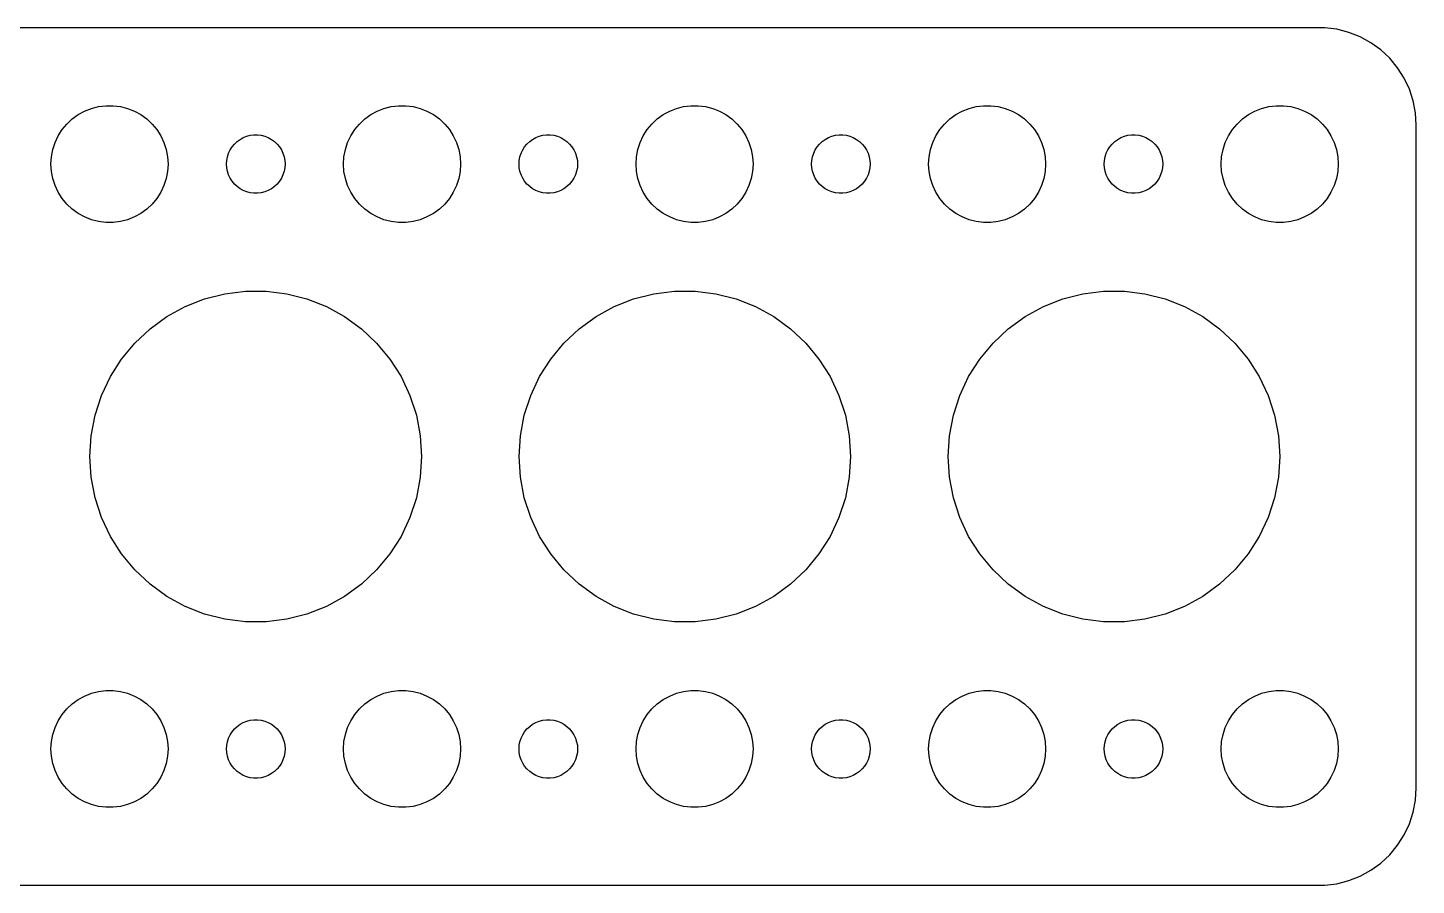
# Model space of a CAD drawing. Header units: metres. Extents: x -60 to 60, y -22 to 22.
# Drawn here: x -11.7 to 59.5, y -22 to 22 of the extents above; entities that cross this region are included whole.
import ezdxf

# ---------------------------------------------------------------- set-up
doc = ezdxf.new("R2010")
doc.units = ezdxf.units.M

msp = doc.modelspace()

# ---------------------------------------------------------------- linework, layer by layer
for p, q in [((54.8139, 21.9901), (-54.8139, 21.9901)), ((55.4369, 21.9114), (54.8139, 21.9901)), ((56.0451, 21.7553), (55.4369, 21.9114)), ((56.6289, 21.5241), (56.0451, 21.7553)), ((57.1791, 21.2216), (56.6289, 21.5241)), ((57.6871, 20.8526), (57.1791, 21.2216)), ((58.1448, 20.4227), (57.6871, 20.8526)), ((58.5451, 19.9389), (58.1448, 20.4227)), ((58.8815, 19.4088), (58.5451, 19.9389)), ((59.1489, 18.8406), (58.8815, 19.4088)), ((59.3429, 18.2434), (59.1489, 18.8406)), ((-8.77733, 17.7145), (-8.42705, 17.8532)), ((-8.42705, 17.8532), (-8.06213, 17.9469)), ((-8.06213, 17.9469), (-7.68837, 17.9941)), ((-7.68837, 17.9941), (-7.31161, 17.9941)), ((-7.31161, 17.9941), (-6.93785, 17.9469)), ((-6.93785, 17.9469), (-6.57294, 17.8532)), ((-6.57294, 17.8532), (-6.22266, 17.7145)), ((6.22266, 17.7145), (6.57294, 17.8532)), ((6.57294, 17.8532), (6.93785, 17.9469)), ((6.93785, 17.9469), (7.31161, 17.9941)), ((7.31161, 17.9941), (7.68837, 17.9941)), ((7.68837, 17.9941), (8.06213, 17.9469)), ((8.06213, 17.9469), (8.42705, 17.8532)), ((8.42705, 17.8532), (8.77733, 17.7145)), ((21.2227, 17.7145), (21.5729, 17.8532)), ((21.5729, 17.8532), (21.9379, 17.9469)), ((21.9379, 17.9469), (22.3116, 17.9941)), ((22.3116, 17.9941), (22.6884, 17.9941)), ((22.6884, 17.9941), (23.0621, 17.9469)), ((23.0621, 17.9469), (23.427, 17.8532)), ((23.427, 17.8532), (23.7773, 17.7145)), ((36.2227, 17.7145), (36.5729, 17.8532)), ((36.5729, 17.8532), (36.9379, 17.9469)), ((36.9379, 17.9469), (37.3116, 17.9941)), ((37.3116, 17.9941), (37.6884, 17.9941)), ((37.6884, 17.9941), (38.0621, 17.9469)), ((38.0621, 17.9469), (38.427, 17.8532)), ((38.427, 17.8532), (38.7773, 17.7145)), ((51.2227, 17.7145), (51.5729, 17.8532)), ((51.5729, 17.8532), (51.9379, 17.9469)), ((51.9379, 17.9469), (52.3116, 17.9941)), ((52.3116, 17.9941), (52.6884, 17.9941)), ((52.6884, 17.9941), (53.0621, 17.9469)), ((53.0621, 17.9469), (53.427, 17.8532)), ((53.427, 17.8532), (53.7773, 17.7145)), ((59.4606, 17.6267), (59.3429, 18.2434)), ((-9.6869, 17.0536), (-9.41226, 17.3115)), ((-9.41226, 17.3115), (-9.10747, 17.533)), ((-9.10747, 17.533), (-8.77733, 17.7145)), ((-6.22266, 17.7145), (-5.89252, 17.533)), ((-5.89252, 17.533), (-5.58772, 17.3115)), ((-5.58772, 17.3115), (-5.31308, 17.0536)), ((5.31308, 17.0536), (5.58772, 17.3115)), ((5.58772, 17.3115), (5.89252, 17.533)), ((5.89252, 17.533), (6.22266, 17.7145)), ((8.77733, 17.7145), (9.10747, 17.533)), ((9.10747, 17.533), (9.41226, 17.3115)), ((9.41226, 17.3115), (9.6869, 17.0536)), ((20.3131, 17.0536), (20.5877, 17.3115)), ((20.5877, 17.3115), (20.8925, 17.533)), ((20.8925, 17.533), (21.2227, 17.7145)), ((23.7773, 17.7145), (24.1075, 17.533)), ((24.1075, 17.533), (24.4123, 17.3115)), ((24.4123, 17.3115), (24.6869, 17.0536)), ((35.3131, 17.0536), (35.5877, 17.3115)), ((35.5877, 17.3115), (35.8925, 17.533)), ((35.8925, 17.533), (36.2227, 17.7145)), ((38.7773, 17.7145), (39.1075, 17.533)), ((39.1075, 17.533), (39.4123, 17.3115)), ((39.4123, 17.3115), (39.6869, 17.0536)), ((50.3131, 17.0536), (50.5877, 17.3115)), ((50.5877, 17.3115), (50.8925, 17.533)), ((50.8925, 17.533), (51.2227, 17.7145)), ((53.7773, 17.7145), (54.1075, 17.533)), ((54.1075, 17.533), (54.4123, 17.3115)), ((54.4123, 17.3115), (54.6869, 17.0536)), ((59.5, 17), (59.4606, 17.6267)), ((-10.2893, 16.1044), (-10.1289, 16.4453)), ((-10.1289, 16.4453), (-9.92705, 16.7634)), ((-9.92705, 16.7634), (-9.6869, 17.0536)), ((-5.31308, 17.0536), (-5.07294, 16.7634)), ((-5.07294, 16.7634), (-4.87108, 16.4453)), ((-4.87108, 16.4453), (-4.71066, 16.1044)), ((-0.63866, 16.3572), (-0.46352, 16.4266)), ((-0.46352, 16.4266), (-0.28107, 16.4734)), ((-0.28107, 16.4734), (-0.09418, 16.497)), ((-0.09418, 16.497), (0.09418, 16.497)), ((0.09418, 16.497), (0.28107, 16.4734)), ((0.28107, 16.4734), (0.46352, 16.4266)), ((0.46352, 16.4266), (0.63866, 16.3572)), ((4.71066, 16.1044), (4.87108, 16.4453)), ((4.87108, 16.4453), (5.07294, 16.7634)), ((5.07294, 16.7634), (5.31308, 17.0536)), ((9.6869, 17.0536), (9.92705, 16.7634)), ((9.92705, 16.7634), (10.1289, 16.4453)), ((10.1289, 16.4453), (10.2893, 16.1044)), ((14.3613, 16.3572), (14.5365, 16.4266)), ((14.5365, 16.4266), (14.7189, 16.4734)), ((14.7189, 16.4734), (14.9058, 16.497)), ((14.9058, 16.497), (15.0942, 16.497)), ((15.0942, 16.497), (15.2811, 16.4734)), ((15.2811, 16.4734), (15.4635, 16.4266)), ((15.4635, 16.4266), (15.6387, 16.3572)), ((19.7107, 16.1044), (19.8711, 16.4453)), ((19.8711, 16.4453), (20.0729, 16.7634)), ((20.0729, 16.7634), (20.3131, 17.0536)), ((24.6869, 17.0536), (24.927, 16.7634)), ((24.927, 16.7634), (25.1289, 16.4453)), ((25.1289, 16.4453), (25.2893, 16.1044)), ((29.3613, 16.3572), (29.5365, 16.4266)), ((29.5365, 16.4266), (29.7189, 16.4734)), ((29.7189, 16.4734), (29.9058, 16.497)), ((29.9058, 16.497), (30.0942, 16.497)), ((30.0942, 16.497), (30.2811, 16.4734)), ((30.2811, 16.4734), (30.4635, 16.4266)), ((30.4635, 16.4266), (30.6387, 16.3572)), ((34.7107, 16.1044), (34.8711, 16.4453)), ((34.8711, 16.4453), (35.0729, 16.7634)), ((35.0729, 16.7634), (35.3131, 17.0536)), ((39.6869, 17.0536), (39.927, 16.7634)), ((39.927, 16.7634), (40.1289, 16.4453)), ((40.1289, 16.4453), (40.2893, 16.1044)), ((44.3613, 16.3572), (44.5365, 16.4266)), ((44.5365, 16.4266), (44.7189, 16.4734)), ((44.7189, 16.4734), (44.9058, 16.497)), ((44.9058, 16.497), (45.0942, 16.497)), ((45.0942, 16.497), (45.2811, 16.4734)), ((45.2811, 16.4734), (45.4635, 16.4266)), ((45.4635, 16.4266), (45.6387, 16.3572)), ((49.7107, 16.1044), (49.8711, 16.4453)), ((49.8711, 16.4453), (50.0729, 16.7634)), ((50.0729, 16.7634), (50.3131, 17.0536)), ((54.6869, 17.0536), (54.927, 16.7634)), ((54.927, 16.7634), (55.1289, 16.4453)), ((55.1289, 16.4453), (55.2893, 16.1044)), ((59.5, -17), (59.5, 17)), ((-10.4763, 15.376), (-10.4057, 15.7461)), ((-10.4057, 15.7461), (-10.2893, 16.1044)), ((-4.71066, 16.1044), (-4.59424, 15.7461)), ((-4.59424, 15.7461), (-4.52365, 15.376)), ((-1.39465, 15.5522), (-1.31445, 15.7226)), ((-1.31445, 15.7226), (-1.21352, 15.8817)), ((-1.21352, 15.8817), (-1.09344, 16.0268)), ((-1.09344, 16.0268), (-0.95613, 16.1558)), ((-0.95613, 16.1558), (-0.80373, 16.2665)), ((-0.80373, 16.2665), (-0.63866, 16.3572)), ((0.63866, 16.3572), (0.80373, 16.2665)), ((0.80373, 16.2665), (0.95613, 16.1558)), ((0.95613, 16.1558), (1.09344, 16.0268)), ((1.09344, 16.0268), (1.21352, 15.8817)), ((1.21352, 15.8817), (1.31445, 15.7226)), ((1.31445, 15.7226), (1.39465, 15.5522)), ((4.52365, 15.376), (4.59424, 15.7461)), ((4.59424, 15.7461), (4.71066, 16.1044)), ((10.2893, 16.1044), (10.4057, 15.7461)), ((10.4057, 15.7461), (10.4763, 15.376)), ((13.6053, 15.5522), (13.6855, 15.7226)), ((13.6855, 15.7226), (13.7865, 15.8817)), ((13.7865, 15.8817), (13.9065, 16.0268)), ((13.9065, 16.0268), (14.0439, 16.1558)), ((14.0439, 16.1558), (14.1963, 16.2665)), ((14.1963, 16.2665), (14.3613, 16.3572)), ((15.6387, 16.3572), (15.8037, 16.2665)), ((15.8037, 16.2665), (15.9561, 16.1558)), ((15.9561, 16.1558), (16.0934, 16.0268)), ((16.0934, 16.0268), (16.2135, 15.8817)), ((16.2135, 15.8817), (16.3145, 15.7226)), ((16.3145, 15.7226), (16.3947, 15.5522)), ((19.5237, 15.376), (19.5942, 15.7461)), ((19.5942, 15.7461), (19.7107, 16.1044)), ((25.2893, 16.1044), (25.4057, 15.7461)), ((25.4057, 15.7461), (25.4763, 15.376)), ((28.6053, 15.5522), (28.6855, 15.7226)), ((28.6855, 15.7226), (28.7865, 15.8817)), ((28.7865, 15.8817), (28.9065, 16.0268)), ((28.9065, 16.0268), (29.0439, 16.1558)), ((29.0439, 16.1558), (29.1963, 16.2665)), ((29.1963, 16.2665), (29.3613, 16.3572)), ((30.6387, 16.3572), (30.8037, 16.2665)), ((30.8037, 16.2665), (30.9561, 16.1558)), ((30.9561, 16.1558), (31.0934, 16.0268)), ((31.0934, 16.0268), (31.2135, 15.8817)), ((31.2135, 15.8817), (31.3145, 15.7226)), ((31.3145, 15.7226), (31.3947, 15.5522)), ((34.5237, 15.376), (34.5942, 15.7461)), ((34.5942, 15.7461), (34.7107, 16.1044)), ((40.2893, 16.1044), (40.4057, 15.7461)), ((40.4057, 15.7461), (40.4763, 15.376)), ((43.6053, 15.5522), (43.6855, 15.7226)), ((43.6855, 15.7226), (43.7865, 15.8817)), ((43.7865, 15.8817), (43.9065, 16.0268)), ((43.9065, 16.0268), (44.0439, 16.1558)), ((44.0439, 16.1558), (44.1963, 16.2665)), ((44.1963, 16.2665), (44.3613, 16.3572)), ((45.6387, 16.3572), (45.8037, 16.2665)), ((45.8037, 16.2665), (45.9561, 16.1558)), ((45.9561, 16.1558), (46.0934, 16.0268)), ((46.0934, 16.0268), (46.2135, 15.8817)), ((46.2135, 15.8817), (46.3145, 15.7226)), ((46.3145, 15.7226), (46.3947, 15.5522)), ((49.5237, 15.376), (49.5942, 15.7461)), ((49.5942, 15.7461), (49.7107, 16.1044)), ((55.2893, 16.1044), (55.4057, 15.7461)), ((55.4057, 15.7461), (55.4763, 15.376)), ((-10.5, 15), (-10.4763, 15.376)), ((-10.4763, 14.624), (-10.5, 15)), ((-4.52365, 15.376), (-4.5, 15)), ((-4.5, 15), (-4.52365, 14.624)), ((-1.5, 15), (-1.48816, 15.188)), ((-1.48816, 14.812), (-1.5, 15)), ((-1.48816, 15.188), (-1.45287, 15.373)), ((-1.45287, 15.373), (-1.39465, 15.5522)), ((1.39465, 15.5522), (1.45287, 15.373)), ((1.45287, 15.373), (1.48816, 15.188)), ((1.48816, 15.188), (1.5, 15)), ((1.5, 15), (1.48816, 14.812)), ((4.5, 15), (4.52365, 15.376)), ((4.52365, 14.624), (4.5, 15)), ((10.4763, 15.376), (10.5, 15)), ((10.5, 15), (10.4763, 14.624)), ((13.5, 15), (13.5118, 15.188)), ((13.5118, 14.812), (13.5, 15)), ((13.5118, 15.188), (13.5471, 15.373)), ((13.5471, 15.373), (13.6053, 15.5522)), ((16.3947, 15.5522), (16.4529, 15.373)), ((16.4529, 15.373), (16.4882, 15.188)), ((16.4882, 15.188), (16.5, 15)), ((16.5, 15), (16.4882, 14.812)), ((19.5, 15), (19.5237, 15.376)), ((19.5237, 14.624), (19.5, 15)), ((25.4763, 15.376), (25.5, 15)), ((25.5, 15), (25.4763, 14.624)), ((28.5, 15), (28.5118, 15.188)), ((28.5118, 14.812), (28.5, 15)), ((28.5118, 15.188), (28.5471, 15.373)), ((28.5471, 15.373), (28.6053, 15.5522)), ((31.3947, 15.5522), (31.4529, 15.373)), ((31.4529, 15.373), (31.4882, 15.188)), ((31.4882, 15.188), (31.5, 15)), ((31.5, 15), (31.4882, 14.812)), ((34.5, 15), (34.5237, 15.376)), ((34.5237, 14.624), (34.5, 15)), ((40.4763, 15.376), (40.5, 15)), ((40.5, 15), (40.4763, 14.624)), ((43.5, 15), (43.5118, 15.188)), ((43.5118, 14.812), (43.5, 15)), ((43.5118, 15.188), (43.5471, 15.373)), ((43.5471, 15.373), (43.6053, 15.5522)), ((46.3947, 15.5522), (46.4529, 15.373)), ((46.4529, 15.373), (46.4882, 15.188)), ((46.4882, 15.188), (46.5, 15)), ((46.5, 15), (46.4882, 14.812)), ((49.5, 15), (49.5237, 15.376)), ((49.5237, 14.624), (49.5, 15)), ((55.4763, 15.376), (55.5, 15)), ((55.5, 15), (55.4763, 14.624)), ((-10.4057, 14.2539), (-10.4763, 14.624)), ((-10.2893, 13.8956), (-10.4057, 14.2539)), ((-4.59424, 14.2539), (-4.71066, 13.8956)), ((-4.52365, 14.624), (-4.59424, 14.2539)), ((-1.45287, 14.627), (-1.48816, 14.812)), ((-1.39465, 14.4478), (-1.45287, 14.627)), ((-1.31445, 14.2774), (-1.39465, 14.4478)), ((-1.21352, 14.1183), (-1.31445, 14.2774)), ((1.31445, 14.2774), (1.21352, 14.1183)), ((1.39465, 14.4478), (1.31445, 14.2774)), ((1.45287, 14.627), (1.39465, 14.4478)), ((1.48816, 14.812), (1.45287, 14.627)), ((4.59424, 14.2539), (4.52365, 14.624)), ((4.71066, 13.8956), (4.59424, 14.2539)), ((10.4057, 14.2539), (10.2893, 13.8956)), ((10.4763, 14.624), (10.4057, 14.2539)), ((13.5471, 14.627), (13.5118, 14.812)), ((13.6053, 14.4478), (13.5471, 14.627)), ((13.6855, 14.2774), (13.6053, 14.4478)), ((13.7865, 14.1183), (13.6855, 14.2774)), ((16.3145, 14.2774), (16.2135, 14.1183)), ((16.3947, 14.4478), (16.3145, 14.2774)), ((16.4529, 14.627), (16.3947, 14.4478)), ((16.4882, 14.812), (16.4529, 14.627)), ((19.5942, 14.2539), (19.5237, 14.624)), ((19.7107, 13.8956), (19.5942, 14.2539)), ((25.4057, 14.2539), (25.2893, 13.8956)), ((25.4763, 14.624), (25.4057, 14.2539)), ((28.5471, 14.627), (28.5118, 14.812)), ((28.6053, 14.4478), (28.5471, 14.627)), ((28.6855, 14.2774), (28.6053, 14.4478)), ((28.7865, 14.1183), (28.6855, 14.2774)), ((31.3145, 14.2774), (31.2135, 14.1183)), ((31.3947, 14.4478), (31.3145, 14.2774)), ((31.4529, 14.627), (31.3947, 14.4478)), ((31.4882, 14.812), (31.4529, 14.627)), ((34.5942, 14.2539), (34.5237, 14.624)), ((34.7107, 13.8956), (34.5942, 14.2539)), ((40.4057, 14.2539), (40.2893, 13.8956)), ((40.4763, 14.624), (40.4057, 14.2539)), ((43.5471, 14.627), (43.5118, 14.812)), ((43.6053, 14.4478), (43.5471, 14.627)), ((43.6855, 14.2774), (43.6053, 14.4478)), ((43.7865, 14.1183), (43.6855, 14.2774)), ((46.3145, 14.2774), (46.2135, 14.1183)), ((46.3947, 14.4478), (46.3145, 14.2774)), ((46.4529, 14.627), (46.3947, 14.4478)), ((46.4882, 14.812), (46.4529, 14.627)), ((49.5942, 14.2539), (49.5237, 14.624)), ((49.7107, 13.8956), (49.5942, 14.2539)), ((55.4057, 14.2539), (55.2893, 13.8956)), ((55.4763, 14.624), (55.4057, 14.2539)), ((-10.1289, 13.5547), (-10.2893, 13.8956)), ((-9.92705, 13.2366), (-10.1289, 13.5547)), ((-4.87108, 13.5547), (-5.07294, 13.2366)), ((-4.71066, 13.8956), (-4.87108, 13.5547)), ((-1.09344, 13.9732), (-1.21352, 14.1183)), ((-0.95613, 13.8442), (-1.09344, 13.9732)), ((-0.80373, 13.7335), (-0.95613, 13.8442)), ((-0.63866, 13.6427), (-0.80373, 13.7335)), ((-0.46352, 13.5734), (-0.63866, 13.6427)), ((-0.28107, 13.5266), (-0.46352, 13.5734)), ((-0.09418, 13.5029), (-0.28107, 13.5266)), ((0.28107, 13.5266), (0.09418, 13.5029)), ((0.46352, 13.5734), (0.28107, 13.5266)), ((0.63866, 13.6427), (0.46352, 13.5734)), ((0.80373, 13.7335), (0.63866, 13.6427)), ((0.95613, 13.8442), (0.80373, 13.7335)), ((1.09344, 13.9732), (0.95613, 13.8442)), ((1.21352, 14.1183), (1.09344, 13.9732)), ((4.87108, 13.5547), (4.71066, 13.8956)), ((5.07294, 13.2366), (4.87108, 13.5547)), ((10.1289, 13.5547), (9.92705, 13.2366)), ((10.2893, 13.8956), (10.1289, 13.5547)), ((13.9065, 13.9732), (13.7865, 14.1183)), ((14.0439, 13.8442), (13.9065, 13.9732)), ((14.1963, 13.7335), (14.0439, 13.8442)), ((14.3613, 13.6427), (14.1963, 13.7335)), ((14.5365, 13.5734), (14.3613, 13.6427)), ((14.7189, 13.5266), (14.5365, 13.5734)), ((14.9058, 13.5029), (14.7189, 13.5266)), ((15.2811, 13.5266), (15.0942, 13.5029)), ((15.4635, 13.5734), (15.2811, 13.5266)), ((15.6387, 13.6427), (15.4635, 13.5734)), ((15.8037, 13.7335), (15.6387, 13.6427)), ((15.9561, 13.8442), (15.8037, 13.7335)), ((16.0934, 13.9732), (15.9561, 13.8442)), ((16.2135, 14.1183), (16.0934, 13.9732)), ((19.8711, 13.5547), (19.7107, 13.8956)), ((20.0729, 13.2366), (19.8711, 13.5547)), ((25.1289, 13.5547), (24.927, 13.2366)), ((25.2893, 13.8956), (25.1289, 13.5547)), ((28.9065, 13.9732), (28.7865, 14.1183)), ((29.0439, 13.8442), (28.9065, 13.9732)), ((29.1963, 13.7335), (29.0439, 13.8442)), ((29.3613, 13.6427), (29.1963, 13.7335)), ((29.5365, 13.5734), (29.3613, 13.6427)), ((29.7189, 13.5266), (29.5365, 13.5734)), ((29.9058, 13.5029), (29.7189, 13.5266)), ((30.2811, 13.5266), (30.0942, 13.5029)), ((30.4635, 13.5734), (30.2811, 13.5266)), ((30.6387, 13.6427), (30.4635, 13.5734)), ((30.8037, 13.7335), (30.6387, 13.6427)), ((30.9561, 13.8442), (30.8037, 13.7335)), ((31.0934, 13.9732), (30.9561, 13.8442)), ((31.2135, 14.1183), (31.0934, 13.9732)), ((34.8711, 13.5547), (34.7107, 13.8956)), ((35.0729, 13.2366), (34.8711, 13.5547)), ((40.1289, 13.5547), (39.927, 13.2366)), ((40.2893, 13.8956), (40.1289, 13.5547)), ((43.9065, 13.9732), (43.7865, 14.1183)), ((44.0439, 13.8442), (43.9065, 13.9732)), ((44.1963, 13.7335), (44.0439, 13.8442)), ((44.3613, 13.6427), (44.1963, 13.7335)), ((44.5365, 13.5734), (44.3613, 13.6427)), ((44.7189, 13.5266), (44.5365, 13.5734)), ((44.9058, 13.5029), (44.7189, 13.5266)), ((45.2811, 13.5266), (45.0942, 13.5029)), ((45.4635, 13.5734), (45.2811, 13.5266)), ((45.6387, 13.6427), (45.4635, 13.5734)), ((45.8037, 13.7335), (45.6387, 13.6427)), ((45.9561, 13.8442), (45.8037, 13.7335)), ((46.0934, 13.9732), (45.9561, 13.8442)), ((46.2135, 14.1183), (46.0934, 13.9732)), ((49.8711, 13.5547), (49.7107, 13.8956)), ((50.0729, 13.2366), (49.8711, 13.5547)), ((55.1289, 13.5547), (54.927, 13.2366)), ((55.2893, 13.8956), (55.1289, 13.5547)), ((-9.6869, 12.9464), (-9.92705, 13.2366)), ((-9.41226, 12.6884), (-9.6869, 12.9464)), ((-5.31308, 12.9464), (-5.58772, 12.6884)), ((-5.07294, 13.2366), (-5.31308, 12.9464)), ((0.09418, 13.5029), (-0.09418, 13.5029)), ((5.31308, 12.9464), (5.07294, 13.2366)), ((5.58772, 12.6884), (5.31308, 12.9464)), ((9.6869, 12.9464), (9.41226, 12.6884)), ((9.92705, 13.2366), (9.6869, 12.9464)), ((15.0942, 13.5029), (14.9058, 13.5029)), ((20.3131, 12.9464), (20.0729, 13.2366)), ((20.5877, 12.6884), (20.3131, 12.9464)), ((24.6869, 12.9464), (24.4123, 12.6884)), ((24.927, 13.2366), (24.6869, 12.9464)), ((30.0942, 13.5029), (29.9058, 13.5029)), ((35.3131, 12.9464), (35.0729, 13.2366)), ((35.5877, 12.6884), (35.3131, 12.9464)), ((39.6869, 12.9464), (39.4123, 12.6884)), ((39.927, 13.2366), (39.6869, 12.9464)), ((45.0942, 13.5029), (44.9058, 13.5029)), ((50.3131, 12.9464), (50.0729, 13.2366)), ((50.5877, 12.6884), (50.3131, 12.9464)), ((54.6869, 12.9464), (54.4123, 12.6884)), ((54.927, 13.2366), (54.6869, 12.9464)), ((-9.10747, 12.467), (-9.41226, 12.6884)), ((-8.77733, 12.2855), (-9.10747, 12.467)), ((-8.42705, 12.1468), (-8.77733, 12.2855)), ((-8.06213, 12.0531), (-8.42705, 12.1468)), ((-6.57294, 12.1468), (-6.93785, 12.0531)), ((-6.22266, 12.2855), (-6.57294, 12.1468)), ((-5.89252, 12.467), (-6.22266, 12.2855)), ((-5.58772, 12.6884), (-5.89252, 12.467)), ((5.89252, 12.467), (5.58772, 12.6884)), ((6.22266, 12.2855), (5.89252, 12.467)), ((6.57294, 12.1468), (6.22266, 12.2855)), ((6.93785, 12.0531), (6.57294, 12.1468)), ((8.42705, 12.1468), (8.06213, 12.0531)), ((8.77733, 12.2855), (8.42705, 12.1468)), ((9.10747, 12.467), (8.77733, 12.2855)), ((9.41226, 12.6884), (9.10747, 12.467)), ((20.8925, 12.467), (20.5877, 12.6884)), ((21.2227, 12.2855), (20.8925, 12.467)), ((21.5729, 12.1468), (21.2227, 12.2855)), ((21.9379, 12.0531), (21.5729, 12.1468)), ((23.427, 12.1468), (23.0621, 12.0531)), ((23.7773, 12.2855), (23.427, 12.1468)), ((24.1075, 12.467), (23.7773, 12.2855)), ((24.4123, 12.6884), (24.1075, 12.467)), ((35.8925, 12.467), (35.5877, 12.6884)), ((36.2227, 12.2855), (35.8925, 12.467)), ((36.5729, 12.1468), (36.2227, 12.2855)), ((36.9379, 12.0531), (36.5729, 12.1468)), ((38.427, 12.1468), (38.0621, 12.0531)), ((38.7773, 12.2855), (38.427, 12.1468)), ((39.1075, 12.467), (38.7773, 12.2855)), ((39.4123, 12.6884), (39.1075, 12.467)), ((50.8925, 12.467), (50.5877, 12.6884)), ((51.2227, 12.2855), (50.8925, 12.467)), ((51.5729, 12.1468), (51.2227, 12.2855)), ((51.9379, 12.0531), (51.5729, 12.1468)), ((53.427, 12.1468), (53.0621, 12.0531)), ((53.7773, 12.2855), (53.427, 12.1468)), ((54.1075, 12.467), (53.7773, 12.2855)), ((54.4123, 12.6884), (54.1075, 12.467)), ((-7.68837, 12.0059), (-8.06213, 12.0531)), ((-7.31161, 12.0059), (-7.68837, 12.0059)), ((-6.93785, 12.0531), (-7.31161, 12.0059)), ((7.31161, 12.0059), (6.93785, 12.0531)), ((7.68837, 12.0059), (7.31161, 12.0059)), ((8.06213, 12.0531), (7.68837, 12.0059)), ((22.3116, 12.0059), (21.9379, 12.0531)), ((22.6884, 12.0059), (22.3116, 12.0059)), ((23.0621, 12.0531), (22.6884, 12.0059)), ((37.3116, 12.0059), (36.9379, 12.0531)), ((37.6884, 12.0059), (37.3116, 12.0059)), ((38.0621, 12.0531), (37.6884, 12.0059)), ((52.3116, 12.0059), (51.9379, 12.0531)), ((52.6884, 12.0059), (52.3116, 12.0059)), ((53.0621, 12.0531), (52.6884, 12.0059)), ((-3.61911, 7.69102), (-2.62663, 8.08397)), ((-2.62663, 8.08397), (-1.59273, 8.34944)), ((-1.59273, 8.34944), (-0.53371, 8.48322)), ((-0.53371, 8.48322), (0.53371, 8.48322)), ((0.53371, 8.48322), (1.59273, 8.34944)), ((1.59273, 8.34944), (2.62663, 8.08397)), ((2.62663, 8.08397), (3.61911, 7.69102)), ((18.3809, 7.69102), (19.3734, 8.08397)), ((19.3734, 8.08397), (20.4073, 8.34944)), ((20.4073, 8.34944), (21.4663, 8.48322)), ((21.4663, 8.48322), (22.5337, 8.48322)), ((22.5337, 8.48322), (23.5927, 8.34944)), ((23.5927, 8.34944), (24.6266, 8.08397)), ((24.6266, 8.08397), (25.6191, 7.69102)), ((40.3809, 7.69102), (41.3734, 8.08397)), ((41.3734, 8.08397), (42.4073, 8.34944)), ((42.4073, 8.34944), (43.4663, 8.48322)), ((43.4663, 8.48322), (44.5337, 8.48322)), ((44.5337, 8.48322), (45.5927, 8.34944)), ((45.5927, 8.34944), (46.6266, 8.08397)), ((46.6266, 8.08397), (47.6191, 7.69102)), ((-5.41809, 6.54936), (-4.55452, 7.17677)), ((-4.55452, 7.17677), (-3.61911, 7.69102)), ((3.61911, 7.69102), (4.55452, 7.17677)), ((4.55452, 7.17677), (5.41809, 6.54936)), ((16.5819, 6.54936), (17.4455, 7.17677)), ((17.4455, 7.17677), (18.3809, 7.69102)), ((25.6191, 7.69102), (26.5545, 7.17677)), ((26.5545, 7.17677), (27.4181, 6.54936)), ((38.5819, 6.54936), (39.4455, 7.17677)), ((39.4455, 7.17677), (40.3809, 7.69102)), ((47.6191, 7.69102), (48.5545, 7.17677)), ((48.5545, 7.17677), (49.4181, 6.54936)), ((-6.19623, 5.81865), (-5.41809, 6.54936)), ((5.41809, 6.54936), (6.19623, 5.81865)), ((15.8038, 5.81865), (16.5819, 6.54936)), ((27.4181, 6.54936), (28.1962, 5.81865)), ((37.8038, 5.81865), (38.5819, 6.54936)), ((49.4181, 6.54936), (50.1962, 5.81865)), ((-6.87663, 4.99617), (-6.19623, 5.81865)), ((6.19623, 5.81865), (6.87663, 4.99617)), ((15.1234, 4.99617), (15.8038, 5.81865)), ((28.1962, 5.81865), (28.8766, 4.99617)), ((37.1234, 4.99617), (37.8038, 5.81865)), ((50.1962, 5.81865), (50.8766, 4.99617)), ((-7.44859, 4.09489), (-6.87663, 4.99617)), ((6.87663, 4.99617), (7.44859, 4.09489)), ((14.5514, 4.09489), (15.1234, 4.99617)), ((28.8766, 4.99617), (29.4486, 4.09489)), ((36.5514, 4.09489), (37.1234, 4.99617)), ((50.8766, 4.99617), (51.4486, 4.09489)), ((-7.90309, 3.12904), (-7.44859, 4.09489)), ((7.44859, 4.09489), (7.90309, 3.12904)), ((14.0969, 3.12904), (14.5514, 4.09489)), ((29.4486, 4.09489), (29.9031, 3.12904)), ((36.0969, 3.12904), (36.5514, 4.09489)), ((51.4486, 4.09489), (51.9031, 3.12904)), ((-8.23296, 2.11386), (-7.90309, 3.12904)), ((7.90309, 3.12904), (8.23296, 2.11386)), ((13.767, 2.11386), (14.0969, 3.12904)), ((29.9031, 3.12904), (30.233, 2.11386)), ((35.767, 2.11386), (36.0969, 3.12904)), ((51.9031, 3.12904), (52.233, 2.11386)), ((-8.43297, 1.06532), (-8.23296, 2.11386)), ((8.23296, 2.11386), (8.43297, 1.06532)), ((13.567, 1.06532), (13.767, 2.11386)), ((30.233, 2.11386), (30.433, 1.06532)), ((35.567, 1.06532), (35.767, 2.11386)), ((52.233, 2.11386), (52.433, 1.06532)), ((-8.5, 0), (-8.43297, 1.06532)), ((8.43297, 1.06532), (8.5, 0)), ((13.5, 0), (13.567, 1.06532)), ((30.433, 1.06532), (30.5, 0)), ((35.5, 0), (35.567, 1.06532)), ((52.433, 1.06532), (52.5, 0)), ((-8.43297, -1.06532), (-8.5, 0)), ((8.5, 0), (8.43297, -1.06532)), ((13.567, -1.06532), (13.5, 0)), ((30.5, 0), (30.433, -1.06532)), ((35.567, -1.06532), (35.5, 0)), ((52.5, 0), (52.433, -1.06532)), ((-8.23296, -2.11386), (-8.43297, -1.06532)), ((8.43297, -1.06532), (8.23296, -2.11386)), ((13.767, -2.11386), (13.567, -1.06532)), ((30.433, -1.06532), (30.233, -2.11386)), ((35.767, -2.11386), (35.567, -1.06532)), ((52.433, -1.06532), (52.233, -2.11386)), ((-7.90309, -3.12904), (-8.23296, -2.11386)), ((8.23296, -2.11386), (7.90309, -3.12904)), ((14.0969, -3.12904), (13.767, -2.11386)), ((30.233, -2.11386), (29.9031, -3.12904)), ((36.0969, -3.12904), (35.767, -2.11386)), ((52.233, -2.11386), (51.9031, -3.12904)), ((-7.44859, -4.09489), (-7.90309, -3.12904)), ((7.90309, -3.12904), (7.44859, -4.09489)), ((14.5514, -4.09489), (14.0969, -3.12904)), ((29.9031, -3.12904), (29.4486, -4.09489)), ((36.5514, -4.09489), (36.0969, -3.12904)), ((51.9031, -3.12904), (51.4486, -4.09489)), ((-6.87663, -4.99617), (-7.44859, -4.09489)), ((7.44859, -4.09489), (6.87663, -4.99617)), ((15.1234, -4.99617), (14.5514, -4.09489)), ((29.4486, -4.09489), (28.8766, -4.99617)), ((37.1234, -4.99617), (36.5514, -4.09489)), ((51.4486, -4.09489), (50.8766, -4.99617)), ((-6.19623, -5.81865), (-6.87663, -4.99617)), ((6.87663, -4.99617), (6.19623, -5.81865)), ((15.8038, -5.81865), (15.1234, -4.99617)), ((28.8766, -4.99617), (28.1962, -5.81865)), ((37.8038, -5.81865), (37.1234, -4.99617)), ((50.8766, -4.99617), (50.1962, -5.81865)), ((-5.41809, -6.54936), (-6.19623, -5.81865)), ((6.19623, -5.81865), (5.41809, -6.54936)), ((16.5819, -6.54936), (15.8038, -5.81865)), ((28.1962, -5.81865), (27.4181, -6.54936)), ((38.5819, -6.54936), (37.8038, -5.81865)), ((50.1962, -5.81865), (49.4181, -6.54936)), ((-4.55452, -7.17677), (-5.41809, -6.54936)), ((5.41809, -6.54936), (4.55452, -7.17677)), ((17.4455, -7.17677), (16.5819, -6.54936)), ((27.4181, -6.54936), (26.5545, -7.17677)), ((39.4455, -7.17677), (38.5819, -6.54936)), ((49.4181, -6.54936), (48.5545, -7.17677)), ((-3.61911, -7.69102), (-4.55452, -7.17677)), ((-2.62663, -8.08397), (-3.61911, -7.69102)), ((3.61911, -7.69102), (2.62663, -8.08397)), ((4.55452, -7.17677), (3.61911, -7.69102)), ((18.3809, -7.69102), (17.4455, -7.17677)), ((19.3734, -8.08397), (18.3809, -7.69102)), ((25.6191, -7.69102), (24.6266, -8.08397)), ((26.5545, -7.17677), (25.6191, -7.69102)), ((40.3809, -7.69102), (39.4455, -7.17677)), ((41.3734, -8.08397), (40.3809, -7.69102)), ((47.6191, -7.69102), (46.6266, -8.08397)), ((48.5545, -7.17677), (47.6191, -7.69102)), ((-1.59273, -8.34944), (-2.62663, -8.08397)), ((-0.53371, -8.48322), (-1.59273, -8.34944)), ((0.53371, -8.48322), (-0.53371, -8.48322)), ((1.59273, -8.34944), (0.53371, -8.48322)), ((2.62663, -8.08397), (1.59273, -8.34944)), ((20.4073, -8.34944), (19.3734, -8.08397)), ((21.4663, -8.48322), (20.4073, -8.34944)), ((22.5337, -8.48322), (21.4663, -8.48322)), ((23.5927, -8.34944), (22.5337, -8.48322)), ((24.6266, -8.08397), (23.5927, -8.34944)), ((42.4073, -8.34944), (41.3734, -8.08397)), ((43.4663, -8.48322), (42.4073, -8.34944)), ((44.5337, -8.48322), (43.4663, -8.48322)), ((45.5927, -8.34944), (44.5337, -8.48322)), ((46.6266, -8.08397), (45.5927, -8.34944)), ((-8.42705, -12.1468), (-8.06213, -12.0531)), ((-8.06213, -12.0531), (-7.68837, -12.0059)), ((-7.68837, -12.0059), (-7.31161, -12.0059)), ((-7.31161, -12.0059), (-6.93785, -12.0531)), ((-6.93785, -12.0531), (-6.57294, -12.1468)), ((6.57294, -12.1468), (6.93785, -12.0531)), ((6.93785, -12.0531), (7.31161, -12.0059)), ((7.31161, -12.0059), (7.68837, -12.0059)), ((7.68837, -12.0059), (8.06213, -12.0531)), ((8.06213, -12.0531), (8.42705, -12.1468)), ((21.5729, -12.1468), (21.9379, -12.0531)), ((21.9379, -12.0531), (22.3116, -12.0059)), ((22.3116, -12.0059), (22.6884, -12.0059)), ((22.6884, -12.0059), (23.0621, -12.0531)), ((23.0621, -12.0531), (23.427, -12.1468)), ((36.5729, -12.1468), (36.9379, -12.0531)), ((36.9379, -12.0531), (37.3116, -12.0059)), ((37.3116, -12.0059), (37.6884, -12.0059)), ((37.6884, -12.0059), (38.0621, -12.0531)), ((38.0621, -12.0531), (38.427, -12.1468)), ((51.5729, -12.1468), (51.9379, -12.0531)), ((51.9379, -12.0531), (52.3116, -12.0059)), ((52.3116, -12.0059), (52.6884, -12.0059)), ((52.6884, -12.0059), (53.0621, -12.0531)), ((53.0621, -12.0531), (53.427, -12.1468)), ((-9.6869, -12.9464), (-9.41226, -12.6884)), ((-9.41226, -12.6884), (-9.10747, -12.467)), ((-9.10747, -12.467), (-8.77733, -12.2855)), ((-8.77733, -12.2855), (-8.42705, -12.1468)), ((-6.57294, -12.1468), (-6.22266, -12.2855)), ((-6.22266, -12.2855), (-5.89252, -12.467)), ((-5.89252, -12.467), (-5.58772, -12.6884)), ((-5.58772, -12.6884), (-5.31308, -12.9464)), ((5.31308, -12.9464), (5.58772, -12.6884)), ((5.58772, -12.6884), (5.89252, -12.467)), ((5.89252, -12.467), (6.22266, -12.2855)), ((6.22266, -12.2855), (6.57294, -12.1468)), ((8.42705, -12.1468), (8.77733, -12.2855)), ((8.77733, -12.2855), (9.10747, -12.467)), ((9.10747, -12.467), (9.41226, -12.6884)), ((9.41226, -12.6884), (9.6869, -12.9464)), ((20.3131, -12.9464), (20.5877, -12.6884)), ((20.5877, -12.6884), (20.8925, -12.467)), ((20.8925, -12.467), (21.2227, -12.2855)), ((21.2227, -12.2855), (21.5729, -12.1468)), ((23.427, -12.1468), (23.7773, -12.2855)), ((23.7773, -12.2855), (24.1075, -12.467)), ((24.1075, -12.467), (24.4123, -12.6884)), ((24.4123, -12.6884), (24.6869, -12.9464)), ((35.3131, -12.9464), (35.5877, -12.6884)), ((35.5877, -12.6884), (35.8925, -12.467)), ((35.8925, -12.467), (36.2227, -12.2855)), ((36.2227, -12.2855), (36.5729, -12.1468)), ((38.427, -12.1468), (38.7773, -12.2855)), ((38.7773, -12.2855), (39.1075, -12.467)), ((39.1075, -12.467), (39.4123, -12.6884)), ((39.4123, -12.6884), (39.6869, -12.9464)), ((50.3131, -12.9464), (50.5877, -12.6884)), ((50.5877, -12.6884), (50.8925, -12.467)), ((50.8925, -12.467), (51.2227, -12.2855)), ((51.2227, -12.2855), (51.5729, -12.1468)), ((53.427, -12.1468), (53.7773, -12.2855)), ((53.7773, -12.2855), (54.1075, -12.467)), ((54.1075, -12.467), (54.4123, -12.6884)), ((54.4123, -12.6884), (54.6869, -12.9464)), ((-10.1289, -13.5547), (-9.92705, -13.2366)), ((-9.92705, -13.2366), (-9.6869, -12.9464)), ((-5.31308, -12.9464), (-5.07294, -13.2366)), ((-5.07294, -13.2366), (-4.87108, -13.5547)), ((-0.28107, -13.5266), (-0.09418, -13.5029)), ((-0.09418, -13.5029), (0.09418, -13.5029)), ((0.09418, -13.5029), (0.28107, -13.5266)), ((4.87108, -13.5547), (5.07294, -13.2366)), ((5.07294, -13.2366), (5.31308, -12.9464)), ((9.6869, -12.9464), (9.92705, -13.2366)), ((9.92705, -13.2366), (10.1289, -13.5547)), ((14.7189, -13.5266), (14.9058, -13.5029)), ((14.9058, -13.5029), (15.0942, -13.5029)), ((15.0942, -13.5029), (15.2811, -13.5266)), ((19.8711, -13.5547), (20.0729, -13.2366)), ((20.0729, -13.2366), (20.3131, -12.9464)), ((24.6869, -12.9464), (24.927, -13.2366)), ((24.927, -13.2366), (25.1289, -13.5547)), ((29.7189, -13.5266), (29.9058, -13.5029)), ((29.9058, -13.5029), (30.0942, -13.5029)), ((30.0942, -13.5029), (30.2811, -13.5266)), ((34.8711, -13.5547), (35.0729, -13.2366)), ((35.0729, -13.2366), (35.3131, -12.9464)), ((39.6869, -12.9464), (39.927, -13.2366)), ((39.927, -13.2366), (40.1289, -13.5547)), ((44.7189, -13.5266), (44.9058, -13.5029)), ((44.9058, -13.5029), (45.0942, -13.5029)), ((45.0942, -13.5029), (45.2811, -13.5266)), ((49.8711, -13.5547), (50.0729, -13.2366)), ((50.0729, -13.2366), (50.3131, -12.9464)), ((54.6869, -12.9464), (54.927, -13.2366)), ((54.927, -13.2366), (55.1289, -13.5547)), ((-10.4057, -14.2539), (-10.2893, -13.8956)), ((-10.2893, -13.8956), (-10.1289, -13.5547)), ((-4.87108, -13.5547), (-4.71066, -13.8956)), ((-4.71066, -13.8956), (-4.59424, -14.2539)), ((-1.31445, -14.2774), (-1.21352, -14.1183)), ((-1.21352, -14.1183), (-1.09344, -13.9732)), ((-1.09344, -13.9732), (-0.95613, -13.8442)), ((-0.95613, -13.8442), (-0.80373, -13.7335)), ((-0.80373, -13.7335), (-0.63866, -13.6427)), ((-0.63866, -13.6427), (-0.46352, -13.5734)), ((-0.46352, -13.5734), (-0.28107, -13.5266)), ((0.28107, -13.5266), (0.46352, -13.5734)), ((0.46352, -13.5734), (0.63866, -13.6427)), ((0.63866, -13.6427), (0.80373, -13.7335)), ((0.80373, -13.7335), (0.95613, -13.8442)), ((0.95613, -13.8442), (1.09344, -13.9732)), ((1.09344, -13.9732), (1.21352, -14.1183)), ((1.21352, -14.1183), (1.31445, -14.2774)), ((4.59424, -14.2539), (4.71066, -13.8956)), ((4.71066, -13.8956), (4.87108, -13.5547)), ((10.1289, -13.5547), (10.2893, -13.8956)), ((10.2893, -13.8956), (10.4057, -14.2539)), ((13.6855, -14.2774), (13.7865, -14.1183)), ((13.7865, -14.1183), (13.9065, -13.9732)), ((13.9065, -13.9732), (14.0439, -13.8442)), ((14.0439, -13.8442), (14.1963, -13.7335)), ((14.1963, -13.7335), (14.3613, -13.6427)), ((14.3613, -13.6427), (14.5365, -13.5734)), ((14.5365, -13.5734), (14.7189, -13.5266)), ((15.2811, -13.5266), (15.4635, -13.5734)), ((15.4635, -13.5734), (15.6387, -13.6427)), ((15.6387, -13.6427), (15.8037, -13.7335)), ((15.8037, -13.7335), (15.9561, -13.8442)), ((15.9561, -13.8442), (16.0934, -13.9732)), ((16.0934, -13.9732), (16.2135, -14.1183)), ((16.2135, -14.1183), (16.3145, -14.2774)), ((19.5942, -14.2539), (19.7107, -13.8956)), ((19.7107, -13.8956), (19.8711, -13.5547)), ((25.1289, -13.5547), (25.2893, -13.8956)), ((25.2893, -13.8956), (25.4057, -14.2539)), ((28.6855, -14.2774), (28.7865, -14.1183)), ((28.7865, -14.1183), (28.9065, -13.9732)), ((28.9065, -13.9732), (29.0439, -13.8442)), ((29.0439, -13.8442), (29.1963, -13.7335)), ((29.1963, -13.7335), (29.3613, -13.6427)), ((29.3613, -13.6427), (29.5365, -13.5734)), ((29.5365, -13.5734), (29.7189, -13.5266)), ((30.2811, -13.5266), (30.4635, -13.5734)), ((30.4635, -13.5734), (30.6387, -13.6427)), ((30.6387, -13.6427), (30.8037, -13.7335)), ((30.8037, -13.7335), (30.9561, -13.8442)), ((30.9561, -13.8442), (31.0934, -13.9732)), ((31.0934, -13.9732), (31.2135, -14.1183)), ((31.2135, -14.1183), (31.3145, -14.2774)), ((34.5942, -14.2539), (34.7107, -13.8956)), ((34.7107, -13.8956), (34.8711, -13.5547)), ((40.1289, -13.5547), (40.2893, -13.8956)), ((40.2893, -13.8956), (40.4057, -14.2539)), ((43.6855, -14.2774), (43.7865, -14.1183)), ((43.7865, -14.1183), (43.9065, -13.9732)), ((43.9065, -13.9732), (44.0439, -13.8442)), ((44.0439, -13.8442), (44.1963, -13.7335)), ((44.1963, -13.7335), (44.3613, -13.6427)), ((44.3613, -13.6427), (44.5365, -13.5734)), ((44.5365, -13.5734), (44.7189, -13.5266)), ((45.2811, -13.5266), (45.4635, -13.5734)), ((45.4635, -13.5734), (45.6387, -13.6427)), ((45.6387, -13.6427), (45.8037, -13.7335)), ((45.8037, -13.7335), (45.9561, -13.8442)), ((45.9561, -13.8442), (46.0934, -13.9732)), ((46.0934, -13.9732), (46.2135, -14.1183)), ((46.2135, -14.1183), (46.3145, -14.2774)), ((49.5942, -14.2539), (49.7107, -13.8956)), ((49.7107, -13.8956), (49.8711, -13.5547)), ((55.1289, -13.5547), (55.2893, -13.8956)), ((55.2893, -13.8956), (55.4057, -14.2539)), ((-10.5, -15), (-10.4763, -14.624)), ((-10.4763, -14.624), (-10.4057, -14.2539)), ((-4.59424, -14.2539), (-4.52365, -14.624)), ((-4.52365, -14.624), (-4.5, -15)), ((-1.5, -15), (-1.48816, -14.812)), ((-1.48816, -14.812), (-1.45287, -14.627)), ((-1.45287, -14.627), (-1.39465, -14.4478)), ((-1.39465, -14.4478), (-1.31445, -14.2774)), ((1.31445, -14.2774), (1.39465, -14.4478)), ((1.39465, -14.4478), (1.45287, -14.627)), ((1.45287, -14.627), (1.48816, -14.812)), ((1.48816, -14.812), (1.5, -15)), ((4.5, -15), (4.52365, -14.624)), ((4.52365, -14.624), (4.59424, -14.2539)), ((10.4057, -14.2539), (10.4763, -14.624)), ((10.4763, -14.624), (10.5, -15)), ((13.5, -15), (13.5118, -14.812)), ((13.5118, -14.812), (13.5471, -14.627)), ((13.5471, -14.627), (13.6053, -14.4478)), ((13.6053, -14.4478), (13.6855, -14.2774)), ((16.3145, -14.2774), (16.3947, -14.4478)), ((16.3947, -14.4478), (16.4529, -14.627)), ((16.4529, -14.627), (16.4882, -14.812)), ((16.4882, -14.812), (16.5, -15)), ((19.5, -15), (19.5237, -14.624)), ((19.5237, -14.624), (19.5942, -14.2539)), ((25.4057, -14.2539), (25.4763, -14.624)), ((25.4763, -14.624), (25.5, -15)), ((28.5, -15), (28.5118, -14.812)), ((28.5118, -14.812), (28.5471, -14.627)), ((28.5471, -14.627), (28.6053, -14.4478)), ((28.6053, -14.4478), (28.6855, -14.2774)), ((31.3145, -14.2774), (31.3947, -14.4478)), ((31.3947, -14.4478), (31.4529, -14.627)), ((31.4529, -14.627), (31.4882, -14.812)), ((31.4882, -14.812), (31.5, -15)), ((34.5, -15), (34.5237, -14.624)), ((34.5237, -14.624), (34.5942, -14.2539)), ((40.4057, -14.2539), (40.4763, -14.624)), ((40.4763, -14.624), (40.5, -15)), ((43.5, -15), (43.5118, -14.812)), ((43.5118, -14.812), (43.5471, -14.627)), ((43.5471, -14.627), (43.6053, -14.4478)), ((43.6053, -14.4478), (43.6855, -14.2774)), ((46.3145, -14.2774), (46.3947, -14.4478)), ((46.3947, -14.4478), (46.4529, -14.627)), ((46.4529, -14.627), (46.4882, -14.812)), ((46.4882, -14.812), (46.5, -15)), ((49.5, -15), (49.5237, -14.624)), ((49.5237, -14.624), (49.5942, -14.2539)), ((55.4057, -14.2539), (55.4763, -14.624)), ((55.4763, -14.624), (55.5, -15)), ((-10.4763, -15.376), (-10.5, -15)), ((-10.4057, -15.7461), (-10.4763, -15.376)), ((-4.52365, -15.376), (-4.59424, -15.7461)), ((-4.5, -15), (-4.52365, -15.376)), ((-1.48816, -15.188), (-1.5, -15)), ((-1.45287, -15.373), (-1.48816, -15.188)), ((-1.39465, -15.5522), (-1.45287, -15.373)), ((-1.31445, -15.7226), (-1.39465, -15.5522)), ((1.39465, -15.5522), (1.31445, -15.7226)), ((1.45287, -15.373), (1.39465, -15.5522)), ((1.48816, -15.188), (1.45287, -15.373)), ((1.5, -15), (1.48816, -15.188)), ((4.52365, -15.376), (4.5, -15)), ((4.59424, -15.7461), (4.52365, -15.376)), ((10.4763, -15.376), (10.4057, -15.7461)), ((10.5, -15), (10.4763, -15.376)), ((13.5118, -15.188), (13.5, -15)), ((13.5471, -15.373), (13.5118, -15.188)), ((13.6053, -15.5522), (13.5471, -15.373)), ((13.6855, -15.7226), (13.6053, -15.5522)), ((16.3947, -15.5522), (16.3145, -15.7226)), ((16.4529, -15.373), (16.3947, -15.5522)), ((16.4882, -15.188), (16.4529, -15.373)), ((16.5, -15), (16.4882, -15.188)), ((19.5237, -15.376), (19.5, -15)), ((19.5942, -15.7461), (19.5237, -15.376)), ((25.4763, -15.376), (25.4057, -15.7461)), ((25.5, -15), (25.4763, -15.376)), ((28.5118, -15.188), (28.5, -15)), ((28.5471, -15.373), (28.5118, -15.188)), ((28.6053, -15.5522), (28.5471, -15.373)), ((28.6855, -15.7226), (28.6053, -15.5522)), ((31.3947, -15.5522), (31.3145, -15.7226)), ((31.4529, -15.373), (31.3947, -15.5522)), ((31.4882, -15.188), (31.4529, -15.373)), ((31.5, -15), (31.4882, -15.188)), ((34.5237, -15.376), (34.5, -15)), ((34.5942, -15.7461), (34.5237, -15.376)), ((40.4763, -15.376), (40.4057, -15.7461)), ((40.5, -15), (40.4763, -15.376)), ((43.5118, -15.188), (43.5, -15)), ((43.5471, -15.373), (43.5118, -15.188)), ((43.6053, -15.5522), (43.5471, -15.373)), ((43.6855, -15.7226), (43.6053, -15.5522)), ((46.3947, -15.5522), (46.3145, -15.7226)), ((46.4529, -15.373), (46.3947, -15.5522)), ((46.4882, -15.188), (46.4529, -15.373)), ((46.5, -15), (46.4882, -15.188)), ((49.5237, -15.376), (49.5, -15)), ((49.5942, -15.7461), (49.5237, -15.376)), ((55.4763, -15.376), (55.4057, -15.7461)), ((55.5, -15), (55.4763, -15.376)), ((-10.2893, -16.1044), (-10.4057, -15.7461)), ((-10.1289, -16.4453), (-10.2893, -16.1044)), ((-4.71066, -16.1044), (-4.87108, -16.4453)), ((-4.59424, -15.7461), (-4.71066, -16.1044)), ((-1.21352, -15.8817), (-1.31445, -15.7226)), ((-1.09344, -16.0268), (-1.21352, -15.8817)), ((-0.95613, -16.1558), (-1.09344, -16.0268)), ((-0.80373, -16.2665), (-0.95613, -16.1558)), ((-0.63866, -16.3572), (-0.80373, -16.2665)), ((-0.46352, -16.4266), (-0.63866, -16.3572)), ((0.63866, -16.3572), (0.46352, -16.4266)), ((0.80373, -16.2665), (0.63866, -16.3572)), ((0.95613, -16.1558), (0.80373, -16.2665)), ((1.09344, -16.0268), (0.95613, -16.1558)), ((1.21352, -15.8817), (1.09344, -16.0268)), ((1.31445, -15.7226), (1.21352, -15.8817)), ((4.71066, -16.1044), (4.59424, -15.7461)), ((4.87108, -16.4453), (4.71066, -16.1044)), ((10.2893, -16.1044), (10.1289, -16.4453)), ((10.4057, -15.7461), (10.2893, -16.1044)), ((13.7865, -15.8817), (13.6855, -15.7226)), ((13.9065, -16.0268), (13.7865, -15.8817)), ((14.0439, -16.1558), (13.9065, -16.0268)), ((14.1963, -16.2665), (14.0439, -16.1558)), ((14.3613, -16.3572), (14.1963, -16.2665)), ((14.5365, -16.4266), (14.3613, -16.3572)), ((15.6387, -16.3572), (15.4635, -16.4266)), ((15.8037, -16.2665), (15.6387, -16.3572)), ((15.9561, -16.1558), (15.8037, -16.2665)), ((16.0934, -16.0268), (15.9561, -16.1558)), ((16.2135, -15.8817), (16.0934, -16.0268)), ((16.3145, -15.7226), (16.2135, -15.8817)), ((19.7107, -16.1044), (19.5942, -15.7461)), ((19.8711, -16.4453), (19.7107, -16.1044)), ((25.2893, -16.1044), (25.1289, -16.4453)), ((25.4057, -15.7461), (25.2893, -16.1044)), ((28.7865, -15.8817), (28.6855, -15.7226)), ((28.9065, -16.0268), (28.7865, -15.8817)), ((29.0439, -16.1558), (28.9065, -16.0268)), ((29.1963, -16.2665), (29.0439, -16.1558)), ((29.3613, -16.3572), (29.1963, -16.2665)), ((29.5365, -16.4266), (29.3613, -16.3572)), ((30.6387, -16.3572), (30.4635, -16.4266)), ((30.8037, -16.2665), (30.6387, -16.3572)), ((30.9561, -16.1558), (30.8037, -16.2665)), ((31.0934, -16.0268), (30.9561, -16.1558)), ((31.2135, -15.8817), (31.0934, -16.0268)), ((31.3145, -15.7226), (31.2135, -15.8817)), ((34.7107, -16.1044), (34.5942, -15.7461)), ((34.8711, -16.4453), (34.7107, -16.1044)), ((40.2893, -16.1044), (40.1289, -16.4453)), ((40.4057, -15.7461), (40.2893, -16.1044)), ((43.7865, -15.8817), (43.6855, -15.7226)), ((43.9065, -16.0268), (43.7865, -15.8817)), ((44.0439, -16.1558), (43.9065, -16.0268)), ((44.1963, -16.2665), (44.0439, -16.1558)), ((44.3613, -16.3572), (44.1963, -16.2665)), ((44.5365, -16.4266), (44.3613, -16.3572)), ((45.6387, -16.3572), (45.4635, -16.4266)), ((45.8037, -16.2665), (45.6387, -16.3572)), ((45.9561, -16.1558), (45.8037, -16.2665)), ((46.0934, -16.0268), (45.9561, -16.1558)), ((46.2135, -15.8817), (46.0934, -16.0268)), ((46.3145, -15.7226), (46.2135, -15.8817)), ((49.7107, -16.1044), (49.5942, -15.7461)), ((49.8711, -16.4453), (49.7107, -16.1044)), ((55.2893, -16.1044), (55.1289, -16.4453)), ((55.4057, -15.7461), (55.2893, -16.1044)), ((-9.92705, -16.7634), (-10.1289, -16.4453)), ((-9.6869, -17.0536), (-9.92705, -16.7634)), ((-9.41226, -17.3115), (-9.6869, -17.0536)), ((-5.31308, -17.0536), (-5.58772, -17.3115)), ((-5.07294, -16.7634), (-5.31308, -17.0536)), ((-4.87108, -16.4453), (-5.07294, -16.7634)), ((-0.28107, -16.4734), (-0.46352, -16.4266)), ((-0.09418, -16.497), (-0.28107, -16.4734)), ((0.09418, -16.497), (-0.09418, -16.497)), ((0.28107, -16.4734), (0.09418, -16.497)), ((0.46352, -16.4266), (0.28107, -16.4734)), ((5.07294, -16.7634), (4.87108, -16.4453)), ((5.31308, -17.0536), (5.07294, -16.7634)), ((5.58772, -17.3115), (5.31308, -17.0536)), ((9.6869, -17.0536), (9.41226, -17.3115)), ((9.92705, -16.7634), (9.6869, -17.0536)), ((10.1289, -16.4453), (9.92705, -16.7634)), ((14.7189, -16.4734), (14.5365, -16.4266)), ((14.9058, -16.497), (14.7189, -16.4734)), ((15.0942, -16.497), (14.9058, -16.497)), ((15.2811, -16.4734), (15.0942, -16.497)), ((15.4635, -16.4266), (15.2811, -16.4734)), ((20.0729, -16.7634), (19.8711, -16.4453)), ((20.3131, -17.0536), (20.0729, -16.7634)), ((20.5877, -17.3115), (20.3131, -17.0536)), ((24.6869, -17.0536), (24.4123, -17.3115)), ((24.927, -16.7634), (24.6869, -17.0536)), ((25.1289, -16.4453), (24.927, -16.7634)), ((29.7189, -16.4734), (29.5365, -16.4266)), ((29.9058, -16.497), (29.7189, -16.4734)), ((30.0942, -16.497), (29.9058, -16.497)), ((30.2811, -16.4734), (30.0942, -16.497)), ((30.4635, -16.4266), (30.2811, -16.4734)), ((35.0729, -16.7634), (34.8711, -16.4453)), ((35.3131, -17.0536), (35.0729, -16.7634)), ((35.5877, -17.3115), (35.3131, -17.0536)), ((39.6869, -17.0536), (39.4123, -17.3115)), ((39.927, -16.7634), (39.6869, -17.0536)), ((40.1289, -16.4453), (39.927, -16.7634)), ((44.7189, -16.4734), (44.5365, -16.4266)), ((44.9058, -16.497), (44.7189, -16.4734)), ((45.0942, -16.497), (44.9058, -16.497)), ((45.2811, -16.4734), (45.0942, -16.497)), ((45.4635, -16.4266), (45.2811, -16.4734)), ((50.0729, -16.7634), (49.8711, -16.4453)), ((50.3131, -17.0536), (50.0729, -16.7634)), ((50.5877, -17.3115), (50.3131, -17.0536)), ((54.6869, -17.0536), (54.4123, -17.3115)), ((54.927, -16.7634), (54.6869, -17.0536)), ((55.1289, -16.4453), (54.927, -16.7634)), ((59.4606, -17.6267), (59.5, -17)), ((-9.10747, -17.533), (-9.41226, -17.3115)), ((-8.77733, -17.7145), (-9.10747, -17.533)), ((-8.42705, -17.8532), (-8.77733, -17.7145)), ((-6.22266, -17.7145), (-6.57294, -17.8532)), ((-5.89252, -17.533), (-6.22266, -17.7145)), ((-5.58772, -17.3115), (-5.89252, -17.533)), ((5.89252, -17.533), (5.58772, -17.3115)), ((6.22266, -17.7145), (5.89252, -17.533)), ((6.57294, -17.8532), (6.22266, -17.7145)), ((8.77733, -17.7145), (8.42705, -17.8532)), ((9.10747, -17.533), (8.77733, -17.7145)), ((9.41226, -17.3115), (9.10747, -17.533)), ((20.8925, -17.533), (20.5877, -17.3115)), ((21.2227, -17.7145), (20.8925, -17.533)), ((21.5729, -17.8532), (21.2227, -17.7145)), ((23.7773, -17.7145), (23.427, -17.8532)), ((24.1075, -17.533), (23.7773, -17.7145)), ((24.4123, -17.3115), (24.1075, -17.533)), ((35.8925, -17.533), (35.5877, -17.3115)), ((36.2227, -17.7145), (35.8925, -17.533)), ((36.5729, -17.8532), (36.2227, -17.7145)), ((38.7773, -17.7145), (38.427, -17.8532)), ((39.1075, -17.533), (38.7773, -17.7145)), ((39.4123, -17.3115), (39.1075, -17.533)), ((50.8925, -17.533), (50.5877, -17.3115)), ((51.2227, -17.7145), (50.8925, -17.533)), ((51.5729, -17.8532), (51.2227, -17.7145)), ((53.7773, -17.7145), (53.427, -17.8532)), ((54.1075, -17.533), (53.7773, -17.7145)), ((54.4123, -17.3115), (54.1075, -17.533)), ((59.3429, -18.2434), (59.4606, -17.6267)), ((-8.06213, -17.9469), (-8.42705, -17.8532)), ((-7.68837, -17.9941), (-8.06213, -17.9469)), ((-7.31161, -17.9941), (-7.68837, -17.9941)), ((-6.93785, -17.9469), (-7.31161, -17.9941)), ((-6.57294, -17.8532), (-6.93785, -17.9469)), ((6.93785, -17.9469), (6.57294, -17.8532)), ((7.31161, -17.9941), (6.93785, -17.9469)), ((7.68837, -17.9941), (7.31161, -17.9941)), ((8.06213, -17.9469), (7.68837, -17.9941)), ((8.42705, -17.8532), (8.06213, -17.9469)), ((21.9379, -17.9469), (21.5729, -17.8532)), ((22.3116, -17.9941), (21.9379, -17.9469)), ((22.6884, -17.9941), (22.3116, -17.9941)), ((23.0621, -17.9469), (22.6884, -17.9941)), ((23.427, -17.8532), (23.0621, -17.9469)), ((36.9379, -17.9469), (36.5729, -17.8532)), ((37.3116, -17.9941), (36.9379, -17.9469)), ((37.6884, -17.9941), (37.3116, -17.9941)), ((38.0621, -17.9469), (37.6884, -17.9941)), ((38.427, -17.8532), (38.0621, -17.9469)), ((51.9379, -17.9469), (51.5729, -17.8532)), ((52.3116, -17.9941), (51.9379, -17.9469)), ((52.6884, -17.9941), (52.3116, -17.9941)), ((53.0621, -17.9469), (52.6884, -17.9941)), ((53.427, -17.8532), (53.0621, -17.9469)), ((59.1489, -18.8406), (59.3429, -18.2434)), ((58.8815, -19.4088), (59.1489, -18.8406)), ((58.5451, -19.9389), (58.8815, -19.4088)), ((57.6871, -20.8526), (58.1448, -20.4227)), ((58.1448, -20.4227), (58.5451, -19.9389)), ((56.6289, -21.5241), (57.1791, -21.2216)), ((57.1791, -21.2216), (57.6871, -20.8526)), ((-54.8139, -21.9901), (54.8139, -21.9901)), ((54.8139, -21.9901), (55.4369, -21.9114)), ((55.4369, -21.9114), (56.0451, -21.7553)), ((56.0451, -21.7553), (56.6289, -21.5241))]:
    msp.add_line(p, q)

doc.saveas('drawing.dxf')
